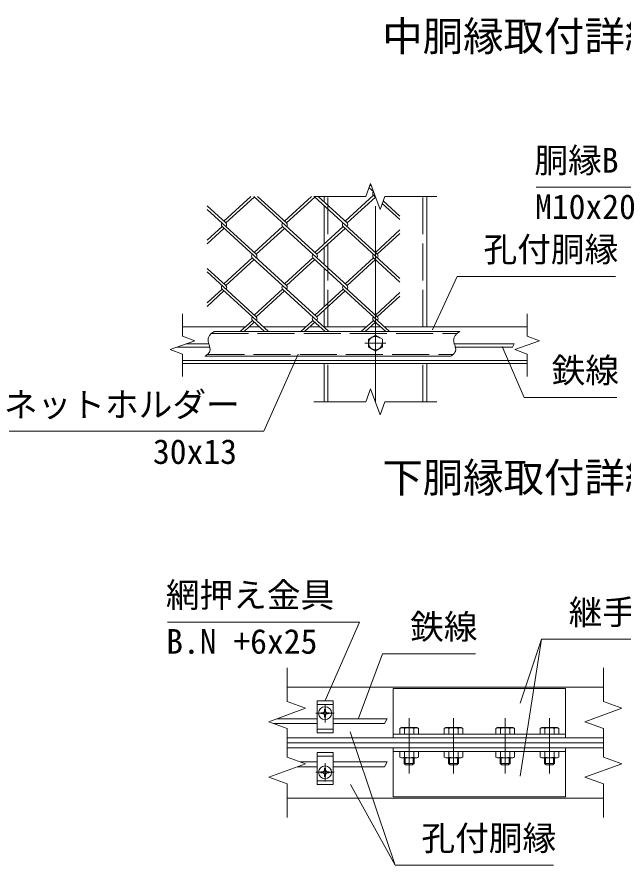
# Model space of a CAD drawing. Units: millimetres at full size; details may follow other scales. Extents: x -10500 to 10500, y -7425 to 7425.
# Drawn here: x 5291 to 8243, y -3665 to 466 of the extents above; entities that cross this region are included whole.
import ezdxf
from ezdxf.enums import TextEntityAlignment as Align

# ---------------------------------------------------------------- set-up
doc = ezdxf.new("R2010")
doc.units = ezdxf.units.MM
doc.header["$LTSCALE"] = 30
doc.linetypes.add('DASHED', pattern=[7.5, 6, -1.5])
doc.linetypes.add('USER1', pattern=[50.8, 31.75, -6.35, 6.35, -6.35])
for name, color, linetype, lineweight in [('0-0_D-STR-TXT', 7, 'Continuous', 13), ('0-1_D-STR-DIM', 7, 'Continuous', 13), ('0-2_D-STR1', 1, 'Continuous', 18), ('0-3_D-BMK', 2, 'USER1', 13), ('0-4_D-STR3', 3, 'Continuous', 13), ('0-A_D-TTL-TXT', 7, 'Continuous', 13), ('0-B_D-STR2', 7, 'Continuous', 13)]:
    doc.layers.add(name, color=color, linetype=linetype, lineweight=lineweight)
doc.styles.add('ＭＳ ゴシック', font='')
doc.styles.get('ＭＳ ゴシック').set_extended_font_data('MS Gothic')

msp = doc.modelspace()

# ---------------------------------------------------------------- linework, layer by layer
at = {"layer": '0-0_D-STR-TXT'}
for p, q in [((7845.25, -2564.98), (7741.47, -3231.9)), ((7132.83, -3665.32), (6914.9, -3272.67))]:
    msp.add_line(p, q, dxfattribs=at)
for points in [[(7820, -363.38), (8351.5, -363.38), (8575.45, -1081.74)], [(8206.05, -797.58), (7435.34, -797.58), (7314.55, -1058)], [(8212.93, -1387.44), (7760.74, -1387.44), (7654.63, -1139.22)], [(5241.32, -1552.41), (6493.63, -1552.41), (6660.81, -1176.66)], [(6023.43, -2481.46), (6958.48, -2481.46), (6792.46, -2863.75)], [(8773.33, -2564.98), (7845.25, -2564.98), (7742.1, -2876.15)], [(7523.73, -2636.66), (7071.55, -2636.66), (6952.19, -2954.35)], [(7903.54, -3665.32), (7132.83, -3665.32), (6914.57, -3017)]]:
    msp.add_lwpolyline(points, dxfattribs=at)
at = {"layer": '0-1_D-STR-DIM'}
for p, q in [((7013.44, -345.23), (6990.35, -408.66)), ((7059.61, -472.09), (7013.44, -345.23)), ((6736.53, -408.66), (6990.35, -408.66)), ((7082.7, -408.66), (7059.61, -472.09)), ((7082.7, -408.66), (7336.53, -408.66)), ((6097.4, -979.91), (6097.4, -1089.3)), ((7775.65, -979.91), (7775.65, -1089.3)), ((6157.31, -1111.1), (6037.49, -1154.71)), ((6097.4, -1089.3), (6157.31, -1111.1)), ((7835.56, -1111.1), (7715.75, -1154.71)), ((7775.65, -1089.3), (7835.56, -1111.1)), ((6037.49, -1154.71), (6097.4, -1176.52)), ((7713.04, -1126.91), (7703.8, -1142.91)), ((7715.75, -1154.71), (7775.65, -1176.52)), ((6097.4, -1176.52), (6097.4, -1285.91)), ((7775.65, -1176.52), (7775.65, -1285.91)), ((7013.44, -1345.23), (6990.35, -1408.66)), ((7059.61, -1472.09), (7013.44, -1345.23)), ((6736.53, -1408.66), (6990.35, -1408.66)), ((7082.7, -1408.66), (7059.61, -1472.09)), ((7082.7, -1408.66), (7336.53, -1408.66)), ((6606.99, -2705.08), (6606.99, -2869.17)), ((8147.32, -2705.08), (8147.32, -2869.17)), ((6606.99, -2869.17), (6696.85, -2901.88)), ((8147.32, -2869.17), (8237.18, -2901.88)), ((6696.85, -2901.88), (6517.13, -2967.29)), ((8237.18, -2901.88), (8057.46, -2967.29)), ((6517.13, -2967.29), (6606.99, -3000)), ((7094.27, -2952.58), (7080.41, -2976.58)), ((8057.46, -2967.29), (8147.32, -3000)), ((6606.99, -3000), (6606.99, -3139.17)), ((8147.32, -3000), (8147.32, -3139.17)), ((6606.99, -3139.17), (6696.85, -3171.88)), ((8147.32, -3139.17), (8237.18, -3171.88)), ((6696.85, -3171.88), (6517.13, -3237.29)), ((7094.27, -3162.58), (7080.41, -3186.58)), ((8237.18, -3171.88), (8057.46, -3237.29)), ((6517.13, -3237.29), (6606.99, -3270)), ((8057.46, -3237.29), (8147.32, -3270)), ((6606.99, -3270), (6606.99, -3434.08)), ((8147.32, -3270), (8147.32, -3434.08))]:
    msp.add_line(p, q, dxfattribs=at)
for points in [[(6250.86, -1066.91), (6247.34, -1069.25), (6243.87, -1071.63), (6240.49, -1074.07), (6237.25, -1076.62), (6234.2, -1079.31), (6231.38, -1082.17), (6228.83, -1085.23), (6226.61, -1088.54), (6224.77, -1092.12), (6223.31, -1095.94), (6222.26, -1099.93), (6221.63, -1104.01), (6221.41, -1108.1), (6221.62, -1112.12), (6222.22, -1116.07), (6223.12, -1119.95), (6224.25, -1123.8), (6225.51, -1127.65), (6226.84, -1131.53), (6228.14, -1135.45), (6229.33, -1139.46), (6230.34, -1143.56), (6231.07, -1147.7), (6231.44, -1151.81), (6231.38, -1155.82), (6230.8, -1159.67), (6229.64, -1163.29), (6227.94, -1166.71), (6225.77, -1169.94), (6223.19, -1173.01), (6220.28, -1175.94), (6217.1, -1178.78), (6213.71, -1181.53), (6210.19, -1184.23), (6206.61, -1186.91)], [(7447.29, -1066.91), (7443.77, -1069.25), (7440.29, -1071.63), (7436.91, -1074.07), (7433.67, -1076.62), (7430.62, -1079.31), (7427.8, -1082.17), (7425.25, -1085.23), (7423.04, -1088.54), (7421.19, -1092.12), (7419.73, -1095.94), (7418.69, -1099.93), (7418.05, -1104.01), (7417.83, -1108.1), (7418.04, -1112.12), (7418.64, -1116.07), (7419.54, -1119.95), (7420.67, -1123.8), (7421.94, -1127.65), (7423.26, -1131.53), (7424.56, -1135.45), (7425.76, -1139.46), (7426.76, -1143.56), (7427.49, -1147.7), (7427.86, -1151.81), (7427.8, -1155.82), (7427.22, -1159.67), (7426.06, -1163.29), (7424.36, -1166.71), (7422.19, -1169.94), (7419.61, -1173.01), (7416.7, -1175.94), (7413.52, -1178.78), (7410.13, -1181.53), (7406.61, -1184.23), (7403.03, -1186.91)]]:
    msp.add_lwpolyline(points, dxfattribs=at)
at = {"layer": '0-2_D-STR1'}
for p, q in [((6786.53, -408.66), (6786.53, -435.04)), ((7286.53, -408.66), (7286.53, -1042.91)), ((6786.53, -452.4), (6786.53, -640.37)), ((6786.53, -657.73), (6786.53, -740)), ((6786.53, -757.36), (6786.53, -945.33)), ((6786.53, -962.69), (6786.53, -1042.91)), ((6097.4, -1042.91), (6404.03, -1042.91)), ((6422.98, -1042.91), (6470.91, -1042.91)), ((6489.86, -1042.91), (6698.94, -1042.91)), ((6717.89, -1042.91), (6765.82, -1042.91)), ((6784.29, -1042.91), (6993.85, -1042.91)), ((7012.8, -1042.91), (7060.73, -1042.91)), ((7079.2, -1042.91), (7775.65, -1042.91)), ((6097.4, -1206.91), (7775.65, -1206.91)), ((6097.4, -1222.91), (7775.65, -1222.91)), ((6786.53, -1222.91), (6786.53, -1408.66)), ((7286.53, -1222.91), (7286.53, -1408.66)), ((6606.99, -2799.58), (8147.32, -2799.58)), ((6606.99, -3045.58), (8147.32, -3045.58)), ((6606.99, -3069.58), (8147.32, -3069.58)), ((6606.99, -3093.58), (8147.32, -3093.58)), ((6606.99, -3339.58), (8147.32, -3339.58))]:
    msp.add_line(p, q, dxfattribs=at)
at = {"layer": '0-2_D-STR1', "linetype": 'DASHED'}
for p, q in [((6804.53, -1042.91), (6804.53, -408.66)), ((7268.53, -1042.91), (7268.53, -408.66)), ((6804.53, -1408.66), (6804.53, -1222.91)), ((7268.53, -1408.66), (7268.53, -1222.91))]:
    msp.add_line(p, q, dxfattribs=at)
at = {"layer": '0-3_D-BMK'}
for p, q in [((7036.53, -1408.66), (7036.53, -408.66)), ((6791.66, -2970.22), (6791.66, -2880.94)), ((6747.02, -2925.58), (6836.3, -2925.58)), ((7200.91, -3219.58), (7200.91, -2949.58)), ((7416.91, -3219.58), (7416.91, -2949.58)), ((7668.91, -3219.58), (7668.91, -2949.58)), ((7884.91, -3219.58), (7884.91, -2949.58)), ((6791.66, -3168.94), (6791.66, -3258.22)), ((6747.02, -3213.58), (6836.3, -3213.58))]:
    msp.add_line(p, q, dxfattribs=at)
at = {"layer": '0-3_D-BMK', "color": 4, "lineweight": 5}
msp.add_line((7087.53, -1122.91), (6985.53, -1122.91), dxfattribs=at)
at = {"layer": '0-4_D-STR3'}
for p, q in [((7447.29, -1066.91), (6250.86, -1066.91)), ((6226.63, -1142.91), (6069.93, -1142.91)), ((6222, -1126.91), (6113.89, -1126.91)), ((7418.43, -1126.91), (7713.04, -1126.91)), ((7423.05, -1142.91), (7703.8, -1142.91)), ((7403.03, -1186.91), (6206.61, -1186.91)), ((7122.91, -2805.58), (7962.91, -2805.58)), ((7122.91, -3045.58), (7122.91, -2805.58)), ((7962.91, -3045.58), (7962.91, -2805.58)), ((6752.66, -3021.58), (6752.66, -2865.58)), ((6830.66, -2865.58), (6752.66, -2865.58)), ((6830.66, -3021.58), (6830.66, -2865.58)), ((6780.69, -2923.23), (6771.56, -2923.39)), ((6771.56, -2927.78), (6771.56, -2923.39)), ((6780.69, -2927.94), (6771.56, -2927.78)), ((6786.26, -2920.39), (6780.69, -2923.23)), ((6786.26, -2930.77), (6780.69, -2927.94)), ((6786.36, -2920.29), (6789.3, -2914.76)), ((6786.36, -2930.88), (6789.3, -2936.41)), ((6789.47, -2905.48), (6789.3, -2914.76)), ((6789.47, -2905.48), (6793.86, -2905.48)), ((6793.86, -2905.48), (6794.02, -2914.76)), ((6796.96, -2920.29), (6794.02, -2914.76)), ((6796.96, -2930.88), (6794.02, -2936.41)), ((6797.07, -2920.39), (6802.64, -2923.23)), ((6797.07, -2930.77), (6802.64, -2927.94)), ((6802.64, -2923.23), (6811.76, -2923.39)), ((6802.64, -2927.94), (6811.76, -2927.78)), ((6811.76, -2927.78), (6811.76, -2923.39)), ((6752.66, -2952.58), (6557.54, -2952.58)), ((6789.47, -2945.68), (6789.3, -2936.41)), ((6789.32, -2945.68), (6793.86, -2945.68)), ((6793.86, -2945.68), (6794.02, -2936.41)), ((7094.27, -2952.58), (6830.66, -2952.58)), ((6752.66, -2976.58), (6542.67, -2976.58)), ((7080.41, -2976.58), (6830.66, -2976.58)), ((7163.11, -2995.78), (7155.88, -2999.96)), ((7155.88, -3027.58), (7155.88, -2999.96)), ((7238.71, -2995.78), (7163.11, -2995.78)), ((7178.39, -3027.58), (7178.39, -2999.96)), ((7223.43, -3027.58), (7223.43, -2999.96)), ((7238.71, -2995.78), (7245.94, -2999.96)), ((7245.94, -3027.58), (7245.94, -2999.96)), ((7379.11, -2995.78), (7371.88, -2999.96)), ((7371.88, -3027.58), (7371.88, -2999.96)), ((7454.71, -2995.78), (7379.11, -2995.78)), ((7394.39, -3027.58), (7394.39, -2999.96)), ((7439.43, -3027.58), (7439.43, -2999.96)), ((7454.71, -2995.78), (7461.94, -2999.96)), ((7461.94, -3027.58), (7461.94, -2999.96)), ((7631.11, -2995.78), (7623.88, -2999.96)), ((7623.88, -3027.58), (7623.88, -2999.96)), ((7706.71, -2995.78), (7631.11, -2995.78)), ((7646.39, -3027.58), (7646.39, -2999.96)), ((7691.43, -3027.58), (7691.43, -2999.96)), ((7706.71, -2995.78), (7713.94, -2999.96)), ((7713.94, -3027.58), (7713.94, -2999.96)), ((7847.11, -2995.78), (7839.88, -2999.96)), ((7839.88, -3027.58), (7839.88, -2999.96)), ((7922.71, -2995.78), (7847.11, -2995.78)), ((7862.39, -3027.58), (7862.39, -2999.96)), ((7907.43, -3027.58), (7907.43, -2999.96)), ((7922.71, -2995.78), (7929.94, -2999.96)), ((7929.94, -3027.58), (7929.94, -2999.96)), ((6830.66, -3021.58), (6752.66, -3021.58)), ((7122.91, -3027.58), (7962.91, -3027.58)), ((7245.94, -3027.58), (7155.88, -3027.58)), ((7461.94, -3027.58), (7371.88, -3027.58)), ((7713.94, -3027.58), (7623.88, -3027.58)), ((7929.94, -3027.58), (7839.88, -3027.58)), ((7122.91, -3093.58), (7962.91, -3093.58)), ((7122.91, -3093.58), (7122.91, -3333.58)), ((7962.91, -3093.58), (7962.91, -3333.58)), ((6752.66, -3117.58), (6752.66, -3273.58)), ((6830.66, -3117.58), (6752.66, -3117.58)), ((6830.66, -3117.58), (6830.66, -3273.58)), ((7122.91, -3111.58), (7962.91, -3111.58)), ((7155.88, -3111.58), (7155.88, -3139.21)), ((7245.94, -3111.58), (7155.88, -3111.58)), ((7163.11, -3143.38), (7155.88, -3139.21)), ((7178.39, -3111.58), (7178.39, -3139.21)), ((7223.43, -3111.58), (7223.43, -3139.21)), ((7238.71, -3143.38), (7245.94, -3139.21)), ((7245.94, -3111.58), (7245.94, -3139.21)), ((7371.88, -3111.58), (7371.88, -3139.21)), ((7461.94, -3111.58), (7371.88, -3111.58)), ((7379.11, -3143.38), (7371.88, -3139.21)), ((7394.39, -3111.58), (7394.39, -3139.21)), ((7439.43, -3111.58), (7439.43, -3139.21)), ((7454.71, -3143.38), (7461.94, -3139.21)), ((7461.94, -3111.58), (7461.94, -3139.21)), ((7623.88, -3111.58), (7623.88, -3139.21)), ((7713.94, -3111.58), (7623.88, -3111.58)), ((7631.11, -3143.38), (7623.88, -3139.21)), ((7646.39, -3111.58), (7646.39, -3139.21)), ((7691.43, -3111.58), (7691.43, -3139.21)), ((7706.71, -3143.38), (7713.94, -3139.21)), ((7713.94, -3111.58), (7713.94, -3139.21)), ((7839.88, -3111.58), (7839.88, -3139.21)), ((7929.94, -3111.58), (7839.88, -3111.58)), ((7847.11, -3143.38), (7839.88, -3139.21)), ((7862.39, -3111.58), (7862.39, -3139.21)), ((7907.43, -3111.58), (7907.43, -3139.21)), ((7922.71, -3143.38), (7929.94, -3139.21)), ((7929.94, -3111.58), (7929.94, -3139.21)), ((6752.66, -3162.58), (6671.31, -3162.58)), ((7094.27, -3162.58), (6830.66, -3162.58)), ((7238.71, -3143.38), (7163.11, -3143.38)), ((7176.91, -3143.38), (7176.91, -3170.38)), ((7176.91, -3170.38), (7184.11, -3177.58)), ((7224.91, -3170.38), (7176.91, -3170.38)), ((7181.41, -3143.38), (7181.41, -3174.88)), ((7217.71, -3177.58), (7184.11, -3177.58)), ((7224.91, -3170.38), (7217.71, -3177.58)), ((7220.41, -3143.38), (7220.41, -3174.88)), ((7224.91, -3143.38), (7224.91, -3170.38)), ((7454.71, -3143.38), (7379.11, -3143.38)), ((7392.91, -3143.38), (7392.91, -3170.38)), ((7392.91, -3170.38), (7400.11, -3177.58)), ((7440.91, -3170.38), (7392.91, -3170.38)), ((7397.41, -3143.38), (7397.41, -3174.88)), ((7433.71, -3177.58), (7400.11, -3177.58)), ((7440.91, -3170.38), (7433.71, -3177.58)), ((7436.41, -3143.38), (7436.41, -3174.88)), ((7440.91, -3143.38), (7440.91, -3170.38)), ((7706.71, -3143.38), (7631.11, -3143.38)), ((7644.91, -3143.38), (7644.91, -3170.38)), ((7644.91, -3170.38), (7652.11, -3177.58)), ((7692.91, -3170.38), (7644.91, -3170.38)), ((7649.41, -3143.38), (7649.41, -3174.88)), ((7685.71, -3177.58), (7652.11, -3177.58)), ((7692.91, -3170.38), (7685.71, -3177.58)), ((7688.41, -3143.38), (7688.41, -3174.88)), ((7692.91, -3143.38), (7692.91, -3170.38)), ((7922.71, -3143.38), (7847.11, -3143.38)), ((7860.91, -3143.38), (7860.91, -3170.38)), ((7860.91, -3170.38), (7868.11, -3177.58)), ((7908.91, -3170.38), (7860.91, -3170.38)), ((7865.41, -3143.38), (7865.41, -3174.88)), ((7901.71, -3177.58), (7868.11, -3177.58)), ((7908.91, -3170.38), (7901.71, -3177.58)), ((7904.41, -3143.38), (7904.41, -3174.88)), ((7908.91, -3143.38), (7908.91, -3170.38)), ((6752.66, -3186.58), (6656.45, -3186.58)), ((6780.69, -3211.23), (6771.56, -3211.39)), ((6771.56, -3211.39), (6771.56, -3215.78)), ((6780.69, -3215.94), (6771.56, -3215.78)), ((6786.26, -3208.39), (6780.69, -3211.23)), ((6786.26, -3218.77), (6780.69, -3215.94)), ((6786.36, -3208.29), (6789.3, -3202.76)), ((6786.36, -3218.88), (6789.3, -3224.41)), ((6789.47, -3193.48), (6789.3, -3202.76)), ((6789.32, -3193.48), (6793.86, -3193.48)), ((6793.86, -3193.48), (6794.02, -3202.76)), ((6796.96, -3208.29), (6794.02, -3202.76)), ((6796.96, -3218.88), (6794.02, -3224.41)), ((6797.07, -3208.39), (6802.64, -3211.23)), ((6797.07, -3218.77), (6802.64, -3215.94)), ((6802.64, -3211.23), (6811.76, -3211.39)), ((6802.64, -3215.94), (6811.76, -3215.78)), ((6811.76, -3211.39), (6811.76, -3215.78)), ((7080.41, -3186.58), (6830.66, -3186.58)), ((6789.47, -3233.68), (6789.3, -3224.41)), ((6789.47, -3233.68), (6793.86, -3233.68)), ((6793.86, -3233.68), (6794.02, -3224.41)), ((6830.66, -3273.58), (6752.66, -3273.58)), ((7122.91, -3333.58), (7962.91, -3333.58))]:
    msp.add_line(p, q, dxfattribs=at)
at = {"layer": '0-4_D-STR3', "linetype": 'DASHED'}
for p, q in [((6237.88, -1076.11), (7434.3, -1076.11)), ((6218.34, -1177.71), (7414.76, -1177.71)), ((6830.66, -2883.58), (6752.66, -2883.58)), ((6830.66, -3003.58), (6752.66, -3003.58)), ((6830.66, -3135.58), (6752.66, -3135.58)), ((6830.66, -3255.58), (6752.66, -3255.58))]:
    msp.add_line(p, q, dxfattribs=at)
at = {"layer": '0-4_D-STR3', "color": 4, "linetype": 'DASHED', "lineweight": 5}
msp.add_lwpolyline([(7036.53, -1162.17), (7002.53, -1142.54), (7002.53, -1103.28), (7036.53, -1083.65), (7070.53, -1103.28), (7070.53, -1142.54)], close=True, dxfattribs=at)
msp.add_circle((7036.53, -1122.91), 33, dxfattribs=at)
at = {"layer": '0-4_D-STR3'}
for centre in [(6791.66, -2925.58), (6791.66, -3213.58)]:
    msp.add_circle(centre, 31.5, dxfattribs=at)
for centre, radius, start, end in [((7167.14, -3016.41), 19.93, 55.61585, 124.38415), ((7200.91, -3070.99), 74.52, 72.4121, 107.5879), ((7234.69, -3016.41), 19.93, 55.61585, 124.38415), ((7383.14, -3016.41), 19.93, 55.61585, 124.38415), ((7416.91, -3070.99), 74.52, 72.4121, 107.5879), ((7450.69, -3016.41), 19.93, 55.61585, 124.38415), ((7635.14, -3016.41), 19.93, 55.61585, 124.38415), ((7668.91, -3070.99), 74.52, 72.4121, 107.5879), ((7702.69, -3016.41), 19.93, 55.61585, 124.38415), ((7851.14, -3016.41), 19.93, 55.61585, 124.38415), ((7884.91, -3070.99), 74.52, 72.4121, 107.5879), ((7918.69, -3016.41), 19.93, 55.61585, 124.38415), ((7167.14, -3122.75), 19.93, 235.61585, 304.38415), ((7200.91, -3068.17), 74.52, 252.4121, 287.5879), ((7234.69, -3122.75), 19.93, 235.61585, 304.38415), ((7383.14, -3122.75), 19.93, 235.61585, 304.38415), ((7416.91, -3068.17), 74.52, 252.4121, 287.5879), ((7450.69, -3122.75), 19.93, 235.61585, 304.38415), ((7635.14, -3122.75), 19.93, 235.61585, 304.38415), ((7668.91, -3068.17), 74.52, 252.4121, 287.5879), ((7702.69, -3122.75), 19.93, 235.61585, 304.38415), ((7851.14, -3122.75), 19.93, 235.61585, 304.38415), ((7884.91, -3068.17), 74.52, 252.4121, 287.5879), ((7918.69, -3122.75), 19.93, 235.61585, 304.38415)]:
    msp.add_arc(centre, radius, start, end, dxfattribs=at)
at = {"layer": '0-B_D-STR2'}
for p, q in [((7028.46, -386.49), (7005.94, -365.85)), ((7018.98, -360.44), (7010.67, -352.83)), ((6430.63, -408.66), (6299.27, -529.02)), ((6446.73, -411.27), (6308.75, -537.7)), ((6751.11, -690.18), (6443.88, -408.66)), ((6603.66, -537.7), (6462.83, -408.66)), ((6725.54, -408.66), (6594.18, -529.02)), ((6741.64, -411.27), (6603.66, -537.71)), ((7046.02, -690.18), (6738.8, -408.66)), ((6898.57, -537.7), (6757.74, -408.66)), ((7027.08, -402.59), (6889.1, -529.02)), ((7036.55, -411.27), (6898.57, -537.7)), ((7037.94, -412.54), (7027.08, -402.59)), ((6308.75, -537.7), (6217.4, -454)), ((7156.53, -521.21), (7070.45, -442.33)), ((7156.53, -503.84), (7075.19, -429.31)), ((6456.2, -690.18), (6217.4, -471.36)), ((6289.8, -555.07), (6217.4, -621.41)), ((6299.27, -563.75), (6217.4, -638.77)), ((6603.66, -842.66), (6289.8, -555.07)), ((6584.71, -555.07), (6446.73, -681.5)), ((6594.18, -563.75), (6456.2, -690.18)), ((6898.57, -842.66), (6584.71, -555.07)), ((6879.62, -555.07), (6742.47, -680.75)), ((6889.1, -563.75), (6751.11, -690.18)), ((7156.53, -808.8), (6879.62, -555.07)), ((7156.53, -571.57), (7036.55, -681.5)), ((7156.53, -588.93), (7046.02, -690.18)), ((6437.26, -707.55), (6299.27, -833.98)), ((6446.73, -716.23), (6308.75, -842.66)), ((6751.09, -995.12), (6437.26, -707.55)), ((6732.17, -707.55), (6594.18, -833.98)), ((6741.64, -716.23), (6603.66, -842.66)), ((7046, -995.12), (6732.17, -707.55)), ((7027.08, -707.55), (6889.1, -833.98)), ((7036.55, -716.23), (6898.57, -842.66)), ((7156.53, -826.16), (7027.08, -707.55)), ((6308.75, -842.66), (6217.4, -758.96)), ((6456.2, -995.14), (6217.4, -776.32)), ((6289.8, -860.02), (6217.4, -926.37)), ((6516.05, -1066.91), (6290.04, -859.81)), ((6584.71, -860.02), (6446.73, -986.46)), ((6810.48, -1066.91), (6584.71, -860.02)), ((6879.62, -860.02), (6741.64, -986.46)), ((7105.39, -1066.91), (6879.62, -860.02)), ((6299.27, -868.71), (6217.4, -943.73)), ((6594.18, -868.71), (6456.2, -995.14)), ((6889.1, -868.71), (6751.11, -995.14)), ((7156.53, -876.48), (7036.53, -986.44)), ((7156.53, -893.84), (7046, -995.12)), ((6437.47, -1012.27), (6377.84, -1066.91)), ((6446.94, -1020.95), (6396.78, -1066.91)), ((6497.1, -1066.91), (6437.47, -1012.27)), ((6732.38, -1012.27), (6672.75, -1066.91)), ((6741.85, -1020.95), (6691.7, -1066.91)), ((6792.01, -1066.91), (6732.38, -1012.27)), ((7027.29, -1012.27), (6967.66, -1066.91)), ((7036.76, -1020.95), (6986.61, -1066.91)), ((7086.92, -1066.91), (7027.29, -1012.27))]:
    msp.add_line(p, q, dxfattribs=at)
for centre, start, end in [((7036.76, -393.67), 137.5, 222.5), ((6299.25, -546.36), 137.5, 222.5), ((6299.25, -546.36), 317.5, 42.5), ((6594.16, -546.36), 137.5, 222.5), ((6594.16, -546.36), 317.5, 42.5), ((6889.07, -546.36), 137.5, 222.5), ((6889.07, -546.36), 317.5, 42.5), ((6446.73, -698.86), 137.5, 222.5), ((6446.73, -698.86), 317.5, 42.5), ((6741.64, -698.86), 137.5, 222.5), ((6741.64, -698.86), 317.5, 42.5), ((7036.76, -698.63), 137.5, 222.5), ((7036.76, -698.63), 317.5, 42.5), ((6299.49, -851.11), 137.5, 222.5), ((6299.49, -851.11), 317.5, 42.5), ((6594.4, -851.11), 137.5, 222.5), ((6594.4, -851.11), 317.5, 42.5), ((6889.31, -851.11), 137.5, 222.5), ((6889.31, -851.11), 317.5, 42.5), ((6446.94, -1003.58), 137.5, 222.5), ((6446.94, -1003.58), 317.5, 42.5), ((6741.85, -1003.58), 137.5, 222.5), ((6741.85, -1003.58), 317.5, 42.5), ((7036.76, -1003.58), 137.5, 222.5), ((7036.76, -1003.58), 317.5, 42.5)]:
    msp.add_arc(centre, 12.85, start, end, dxfattribs=at)

# ---------------------------------------------------------------- texts
at = {"layer": '0-0_D-STR-TXT', "style": 'ＭＳ ゴシック'}
for s, p in [('胴縁B', (7811.12, -328.42)), ('M10x20', (7814.3, -554.39)), ('孔付胴縁', (7563.28, -762.63)), ('鉄線', (7895.03, -1351.54)), ('ネットホルダー', (5227.36, -1518.41)), ('30x13', (5953.18, -1747.47)), ('網押え金具', (6015.81, -2445.87)), ('継手ピース', (7978.28, -2529.71)), ('鉄線', (7205.84, -2600.76)), ('B.N +6x25', (6017.61, -2671.98)), ('孔付胴縁', (7260.78, -3630.37))]:
    msp.add_text(s, height=120.3, dxfattribs=at).set_placement(p, align=Align.BOTTOM_LEFT)
at = {"layer": '0-A_D-TTL-TXT', "style": 'ＭＳ ゴシック'}
for s, p in [('中胴縁取付詳細', (7070.24, 256.93)), ('下胴縁取付詳細', (7070.24, -1893.07))]:
    msp.add_text(s, height=144.3, dxfattribs=at).set_placement(p, align=Align.BOTTOM_LEFT)

doc.saveas('drawing.dxf')
